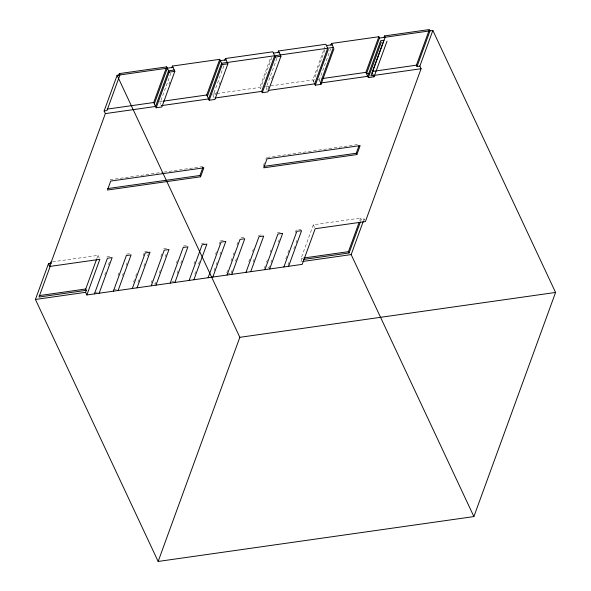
<?xml version="1.0" encoding="UTF-8"?>
<svg xmlns="http://www.w3.org/2000/svg" width="591" height="591" viewBox="0 0 591 591"><rect width="100%" height="100%" fill="white"/><g stroke="black" fill="none" stroke-linecap="round" stroke-linejoin="round"><path stroke-width="0.44" stroke-dasharray="2.96 2.22" d="M96.747 258.821L98.003 255.371L52.459 261.843M170.829 73.321L160.006 103.019L160.619 104.341M168.974 84.447L169.898 81.898M104.733 274.926L105.656 272.385M108.441 264.746L109.372 262.205M118.008 275.458L118.939 272.909M122.44 275.628L123.364 273.086M126.149 265.448L127.08 262.899M133.551 282.099L134.482 279.55M135.716 276.16L136.647 273.611M143.14 255.792L144.071 253.244M137.984 282.269L138.907 279.728M143.857 266.149L144.788 263.601M147.565 255.969L148.496 253.421M223.871 65.786L213.048 95.483L214.282 98.121M215.523 94.723L216.446 92.181M219.231 84.543L220.162 81.994M151.259 282.801L152.19 280.252M160.848 256.494L161.779 253.945M156.002 282.121L155.381 283.82L151.436 284.382M159.4 272.791L160.331 270.242M165.273 256.671L166.204 254.123M176.391 263.135L177.322 260.587M177.108 273.493L178.039 270.944M180.816 263.313L181.747 260.764M194.099 263.837L195.03 261.288M271.853 57.357L260.409 88.753L259.796 87.438L270.619 57.741M194.816 274.194L195.739 271.646M198.524 264.014L199.455 261.466M276.92 58.243L266.098 87.941L267.331 90.578M267.945 88.879L268.875 86.338M271.661 78.699L272.584 76.158M215.516 254.359L216.446 251.81M219.224 244.172L220.155 241.63M214.068 270.656L214.998 268.107M216.232 264.716L217.163 262.168M219.941 254.529L220.871 251.988M263.416 165.679L264.605 162.422M265.795 159.164L266.386 157.531M226.73 272.879L227.661 270.331M231.059 261L231.99 258.452M233.223 255.061L234.154 252.512M236.932 244.873L237.863 242.332M231.155 273.049L232.706 268.809M235.484 261.17L236.415 258.629M314.072 82.533L312.838 79.896L323.661 50.198M323.971 49.349L324.895 46.807M324.895 49.821L313.459 81.211L315.077 80.982M248.767 261.702L249.698 259.154M252.475 251.515L253.406 248.974M319.14 80.406L330.583 49.009M253.192 261.872L254.123 259.331M264.31 268.336L265.241 265.795M266.475 262.397L267.405 259.855M270.183 252.217L271.114 249.675M269.666 265.972L269.045 267.664L266.681 268.004M270.9 262.574L271.83 260.033M278.324 242.214L279.248 239.665M285.726 258.858L286.657 256.317M287.891 252.918L288.822 250.377M295.315 232.559L296.239 230.01L300.982 229.338M287.994 264.975L288.918 262.426M293.867 248.855L294.791 246.307M296.032 242.916L296.955 240.367M300.967 261.724L301.705 259.708L301.085 258.393L313.341 224.772L360.702 218.042L361.315 219.357L360.687 221.078M359.756 220.628L360.702 218.042M363.539 220.65L364.159 218.951L361.315 219.357M159.385 101.704L162.119 101.32M212.435 94.168L216.077 93.651M216.986 93.518L259.796 87.438M265.477 86.626L312.838 79.896M110.096 179.745L163.057 172.217M163.973 172.084L203.238 166.507M267.302 157.405L359.527 144.293M106.794 256.937L111.536 256.265M126.533 254.13L130.478 253.569M144.684 251.552L149.42 250.88M163.633 248.855L168.369 248.183M183.365 246.055L187.31 245.494M201.516 243.47L206.259 242.798M220.465 240.781L225.201 240.109M240.988 237.863L244.142 237.412M258.356 235.395L263.091 234.723M277.297 232.706L281.242 232.145M301.085 258.393L302.91 258.134M94.597 292.456L97.759 292.013M113.546 289.767L117.491 289.206M171.959 281.464L174.323 281.131M227.21 273.611L230.372 273.16M318.519 79.091L320.063 82.378M364.159 218.951L364.773 220.273M313.341 224.772L315.188 228.724M98.003 255.371L99.849 259.323"/><path stroke-width="0.89" d="M368.865 73.336L366.501 73.676L379.488 38.038L432.848 30.459L555.57 292.442L473.893 516.578L158.152 561.45L35.43 299.46L48.418 263.822L51.254 263.416L50.641 262.101L50.013 263.83M432.848 30.459L419.861 66.096L421.095 68.726L365.393 221.588L315.188 228.724L302.2 264.362L86.862 294.961L99.849 259.323L49.644 266.46L105.353 113.605L104.119 110.968L117.107 75.33L172.993 67.381M118.71 75.301L119.33 73.609L166.692 66.879L169.159 72.146L156.172 107.784L161.853 106.971L174.84 71.334L172.373 66.066L219.734 59.336L222.201 64.604L209.214 100.241L214.902 99.436L227.89 63.798L225.422 58.531L272.783 51.801L275.251 57.068L262.264 92.706L267.945 91.893L280.932 56.256L278.464 50.989L325.826 44.259L327.68 48.211L314.693 83.848L315.306 85.163L320.987 84.358L333.974 48.721M50.316 266.002L39.006 297.037L86.367 290.307L85.747 288.992L96.429 259.685M156.172 107.784L153.704 102.516L166.692 66.879M86.862 294.961L85.629 292.323L86.367 290.307M154.325 103.831L167.312 68.194M171.759 67.766L172.373 66.066M94.427 293.89L107.414 258.252L112.15 257.58L99.162 293.217M113.369 291.193L126.356 255.556L131.091 254.884L118.111 290.521M132.318 288.504L145.305 252.867L150.04 252.194L137.053 287.832M209.214 100.241L206.747 94.974L219.734 59.336M207.367 96.289L220.354 60.651L226.035 59.846M224.802 60.223L225.422 58.531M151.259 285.808L164.246 250.17L168.982 249.498L155.994 285.135M200.585 176.79L203.851 167.822L110.709 181.06L107.444 190.029L200.585 176.79L199.972 175.475L202.942 167.319M170.208 283.119L183.195 247.481L187.931 246.809L174.943 282.446M189.15 280.43L202.137 244.792L206.872 244.113L193.885 279.75M262.264 92.706L261.643 91.383L274.63 55.746M277.844 52.688L278.464 50.989M208.091 277.733L221.078 242.096L225.814 241.424L212.834 277.061M227.04 275.044L240.027 239.407L244.763 238.734L231.775 274.372M245.982 272.348L258.969 236.71L263.704 236.038L250.717 271.675M315.306 85.163L328.293 49.526M330.894 45.152L331.507 43.453L378.868 36.723L379.488 38.038M320.987 84.358L320.374 83.043L333.361 47.406L331.507 43.453M158.152 561.45L239.828 337.321L117.107 75.33M264.931 269.659L277.918 234.021L282.653 233.349L269.666 268.986M283.872 266.962L296.859 231.325L301.595 230.653L288.607 266.29M387.024 41.185L374.037 76.815L368.348 77.628L365.881 72.361L378.868 36.723M368.348 77.628L381.335 41.991M383.936 37.617L384.556 35.925L429.391 29.55L430.004 30.865L417.024 66.502L419.861 66.096M356.875 154.576L360.148 145.608L266.999 158.846L263.734 167.814L356.875 154.576L356.262 153.261L358.936 145.925M303.523 259.449L349.067 252.978L348.446 251.663L359.129 222.349M417.024 66.502L416.404 65.18L429.081 30.4M349.067 252.978L360.377 221.943M473.893 516.578L351.172 254.588L363.229 221.499M104.119 110.968L106.964 110.561L119.951 74.924L119.33 73.609M273.397 53.116L279.085 52.303M326.446 45.573L332.127 44.768M174.227 70.019L168.546 70.831L155.559 106.469L105.353 113.605M333.361 47.406L221.588 63.289L208.601 98.926L161.24 105.656M169.159 72.146L174.84 71.334M222.201 64.604L227.89 63.798M275.251 57.068L280.932 56.256M107.252 109.113L153.704 102.516M163.035 101.187L206.747 94.974M322.169 78.573L365.881 72.361M372.463 71.43L416.404 65.18M215.198 97.988L261.643 91.383M268.24 90.453L314.693 83.848M320.374 83.043L367.735 76.305L380.722 40.668L383.884 40.225L370.897 75.862L421.095 68.726M107.739 188.581L199.972 175.475M264.029 166.367L356.262 153.261M39.302 295.596L85.747 288.992M303.818 258.001L348.446 251.663M35.43 299.46L85.629 292.323M302.791 261.466L351.172 254.588M239.828 337.321L555.57 292.442M384.556 35.925L385.169 37.233L372.182 72.863L374.037 76.815M48.418 263.822L49.644 266.46"/></g></svg>
